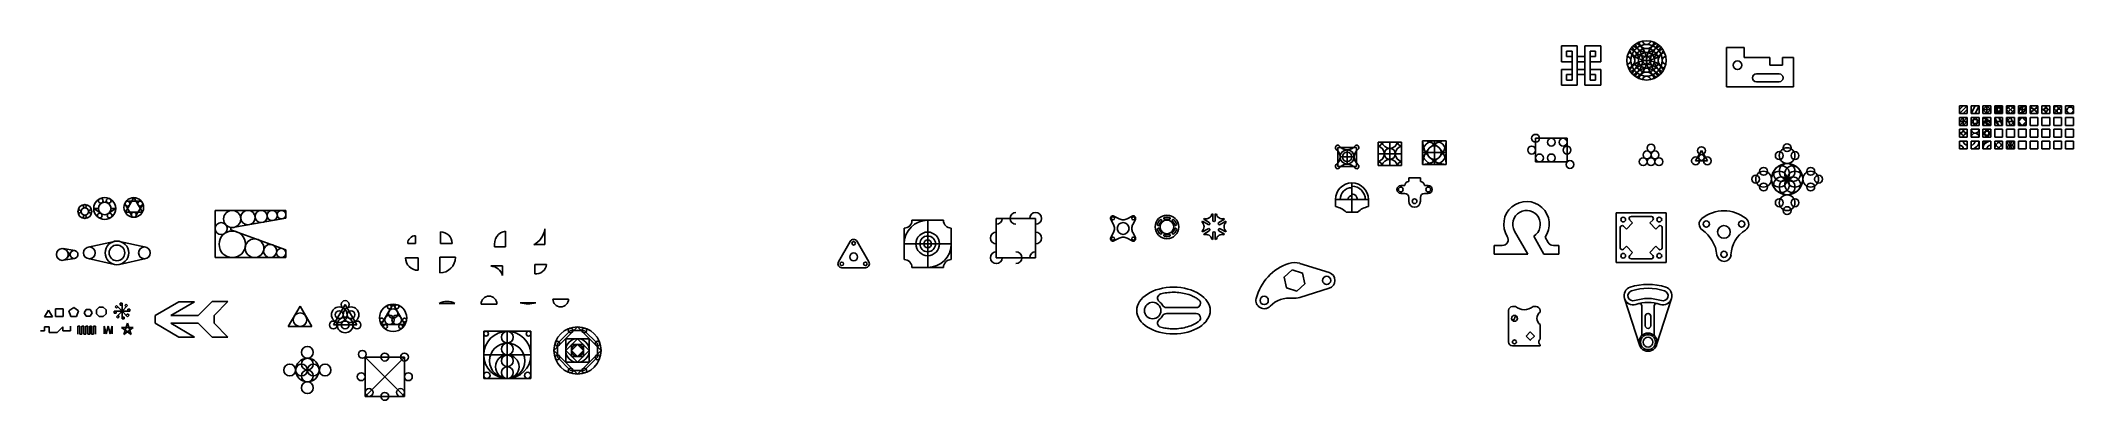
# Model space of a CAD drawing. Header units: millimetres. Extents: x 0 to 5172, y -212 to 703.
import ezdxf

# ---------------------------------------------------------------- set-up
doc = ezdxf.new("R2010")
doc.units = ezdxf.units.MM

# ---------------------------------------------------------------- blocks, each defined once
blk = doc.blocks.new('*U1')
for p, q in [((10, 2.5), (5, 2.5)), ((5, 2.5), (5, -2.5)), ((10, -2.5), (10, 2.5)), ((-10, -2.5), (10, -2.5))]:
    blk.add_line(p, q)
blk = doc.blocks.new('*U2')
at = {"color": 0, "linetype": 'ByBlock', "lineweight": -2, "transparency": 16777216}
for p, rotation in [((197.3, 12.9), 180), ((198.4, 20.7), 135), ((202, 6.5), 224.9999999999999), ((204.8, 25.4), 89.99999999999997), ((212.6, 24.2), 44.99999999999999), ((216.1, 10.1), 314.9999999999999), ((209.8, 5.4), 270)]:
    blk.add_blockref('*U1', p, dxfattribs=dict(at, rotation=rotation))
blk.add_blockref('*U1', (217.3, 17.9), dxfattribs=at)
blk = doc.blocks.new('*U3')
blk.add_circle((0, 0), 15)
blk = doc.blocks.new('*U4')
at = {"color": 0, "linetype": 'ByBlock', "lineweight": -2, "transparency": 16777216}
for p, rotation in [((678.9, -89.5), 90), ((633.9, -134.5), 180), ((678.9, -179.5), 270)]:
    blk.add_blockref('*U3', p, dxfattribs=dict(at, rotation=rotation))
blk.add_blockref('*U3', (723.9, -134.5), dxfattribs=at)
blk = doc.blocks.new('*U5')
blk.add_circle((0, 0), 4)
blk = doc.blocks.new('*U6')
at = {"color": 0, "linetype": 'ByBlock', "lineweight": -2, "transparency": 16777216}
for p, rotation in [((99, 268.8), 180), ((112.6, 282.3), 90), ((112.6, 255.2), 270)]:
    blk.add_blockref('*U5', p, dxfattribs=dict(at, rotation=rotation))
blk.add_blockref('*U5', (126.1, 268.8), dxfattribs=at)
blk = doc.blocks.new('*U7')
blk.add_circle((0, 0), 6.25)
blk = doc.blocks.new('*U8')
at = {"color": 0, "linetype": 'ByBlock', "lineweight": -2, "transparency": 16777216}
blk.add_blockref('*U7', (221, 288.6), dxfattribs=at)
for p, rotation in [((237.2, 260.5), 120), ((253.5, 288.6), 239.9999999999999)]:
    blk.add_blockref('*U7', p, dxfattribs=dict(at, rotation=rotation))
blk = doc.blocks.new('*U9')
blk.add_arc((-10, -10), 20, 0, 90)
blk = doc.blocks.new('*U10')
at = {"color": 0, "linetype": 'ByBlock', "lineweight": -2, "transparency": 16777216}
for p, rotation in [((2207.2, 236.4), 269.9999999999999), ((2307.2, 236.4), 180), ((2307.2, 136.4), 90.00000000000001)]:
    blk.add_blockref('*U9', p, dxfattribs=dict(at, rotation=rotation))
blk.add_blockref('*U9', (2207.2, 136.4), dxfattribs=at)
blk = doc.blocks.new('*U16')
for centre, radius, start, end in [((-5.8, -0.4), 2.5, 105, 285), ((0, -22.1), 25, 75, 105), ((5.8, -0.4), 2.5, 255, 75), ((0, -22.1), 20, 75, 105)]:
    blk.add_arc(centre, radius, start, end)
blk = doc.blocks.new('*U17')
at = {"color": 0, "linetype": 'ByBlock', "lineweight": -2, "transparency": 16777216}
for p, rotation in [((2846.8, 240.7), 59.99999999999999), ((2846.8, 218.6), 120), ((2866, 207.5), 180), ((2885.1, 240.7), 299.9999999999999), ((2885.1, 218.6), 240)]:
    blk.add_blockref('*U16', p, dxfattribs=dict(at, rotation=rotation))
blk.add_blockref('*U16', (2866, 251.7), dxfattribs=at)
blk = doc.blocks.new('*U18')
for p, q in [((-3, -6.7), (-3, 9.7)), ((3, -6.7), (3, 9.7))]:
    blk.add_line(p, q)
blk.add_arc((0, -6.7), 3, 180, 0)
blk = doc.blocks.new('*U19')
at = {"color": 0, "linetype": 'ByBlock', "lineweight": -2, "transparency": 16777216}
blk.add_blockref('*U18', (2985.9, 252.9), dxfattribs=at)
for p, rotation in [((2966.3, 241.5), 59.99999999999999), ((2966.3, 218.9), 120), ((2985.9, 207.5), 180), ((3005.5, 241.5), 299.9999999999999), ((3005.5, 218.9), 240)]:
    blk.add_blockref('*U18', p, dxfattribs=dict(at, rotation=rotation))
blk = doc.blocks.new('*U20')
blk.add_arc((11.4, 0), 14, 129.2652, 230.7348)
blk = doc.blocks.new('*U21')
at = {"color": 0, "linetype": 'ByBlock', "lineweight": -2, "transparency": 16777216}
for p, rotation in [((2971.9, 254.5), 120), ((2999.9, 254.5), 59.99999999999999), ((2957.8, 230.2), 180), ((2971.9, 205.9), 239.9999999999999), ((2999.9, 205.9), 299.9999999999999)]:
    blk.add_blockref('*U20', p, dxfattribs=dict(at, rotation=rotation))
blk.add_blockref('*U20', (3014, 230.2), dxfattribs=at)
blk = doc.blocks.new('*U22')
blk.add_circle((0, 0), 6)
blk = doc.blocks.new('*U23')
at = {"color": 0, "linetype": 'ByBlock', "lineweight": -2, "transparency": 16777216}
for p, rotation in [((2986, 496.9), 180), ((3078, 496.9), 89.99999999999999), ((2986, 404.9), 270)]:
    blk.add_blockref('*U22', p, dxfattribs=dict(at, rotation=rotation))
blk.add_blockref('*U22', (3078, 404.9), dxfattribs=at)
blk = doc.blocks.new('*U25')
blk.add_arc((19.2, 0), 24, 126.8699, 233.1301)
blk = doc.blocks.new('*U26')
at = {"color": 0, "linetype": 'ByBlock', "lineweight": -2, "transparency": 16777216}
for p, rotation in [((3301.6, 407.5), 180), ((3324.4, 430.3), 90), ((3324.4, 384.7), 270)]:
    blk.add_blockref('*U25', p, dxfattribs=dict(at, rotation=rotation))
blk.add_blockref('*U25', (3347.2, 407.5), dxfattribs=at)
blk = doc.blocks.new('*U27')
for centre, radius in [((-20, -5), 10), ((0, -5), 20), ((0, 15), 10), ((20, -5), 10)]:
    blk.add_circle(centre, radius)
blk = doc.blocks.new('*U28')
at = {"color": 0, "linetype": 'ByBlock', "lineweight": -2, "transparency": 16777216}
blk.add_blockref('*U27', (4444, 416), dxfattribs=at)
for p, rotation in [((4379, 351), 90), ((4509, 351), 270), ((4444, 286), 180)]:
    blk.add_blockref('*U27', p, dxfattribs=dict(at, rotation=rotation))
blk = doc.blocks.new('*U29')
blk.add_circle((0, 0), 20)
blk = doc.blocks.new('*U30')
at = {"color": 0, "linetype": 'ByBlock', "lineweight": -2, "transparency": 16777216}
for p, rotation in [((4429.8, 365.1), 45.00000000000001), ((4429.8, 336.8), 135), ((4424, 351), 90), ((4458.1, 365.1), 315), ((4458.1, 336.8), 225), ((4464, 351), 270), ((4444, 331), 180)]:
    blk.add_blockref('*U29', p, dxfattribs=dict(at, rotation=rotation))
blk.add_blockref('*U29', (4444, 371), dxfattribs=at)
blk = doc.blocks.new('*U32')
for radius, start, end in [(50, 210, 330), (40, 203.5782, 336.4218), (30, 197.4576, 342.5424), (20, 191.537, 348.463), (10, 185.7392, 354.2608)]:
    blk.add_arc((0, 25.5), radius, start, end)
blk = doc.blocks.new('*U33')
at = {"color": 0, "linetype": 'ByBlock', "lineweight": -2, "transparency": 16777216}
for p, rotation in [((4061.7, 653.2), 90), ((4110.7, 653.2), 270), ((4086.2, 628.7), 180)]:
    blk.add_blockref('*U32', p, dxfattribs=dict(at, rotation=rotation))
blk.add_blockref('*U32', (4086.2, 677.7), dxfattribs=at)
blk = doc.blocks.new('*U34')
for p, q in [((-10, 10), (-10, -10)), ((10, 10), (-10, 10)), ((10, -10), (10, 10)), ((-10, -10), (10, -10))]:
    blk.add_line(p, q)
blk = doc.blocks.new('*U35')
at = {"color": 0, "linetype": 'ByBlock', "lineweight": -2, "transparency": 16777216}
for p in [(0, 90), (0, 60), (30, 90), (30, 60), (60, 90), (60, 60), (90, 90), (90, 60), (120, 90), (120, 60), (150, 90), (150, 60), (180, 90), (180, 60), (210, 90), (210, 60), (240, 90), (240, 60), (270, 90), (270, 60), (0, 30), (0, 0), (30, 30), (30, 0), (60, 30), (60, 0), (90, 30), (90, 0), (120, 30), (120, 0), (150, 30), (150, 0), (180, 30), (180, 0), (210, 30), (210, 0), (240, 30), (240, 0), (270, 30), (270, 0)]:
    blk.add_blockref('*U34', p, dxfattribs=at)

msp = doc.modelspace()

# ---------------------------------------------------------------- linework, layer by layer
for p, q in [((3869.6, 689.8), (3909.6, 689.8)), ((3869.6, 689.8), (3869.6, 649.8)), ((3896.6, 676.8), (3882.6, 676.8)), ((3882.6, 676.8), (3882.6, 662.8)), ((3896.6, 639.8), (3896.6, 676.8)), ((3909.6, 689.8), (3909.6, 639.8)), ((3969.6, 689.8), (3929.6, 689.8)), ((3929.6, 689.8), (3929.6, 639.8)), ((3942.6, 639.8), (3942.6, 676.8)), ((3942.6, 676.8), (3956.6, 676.8)), ((3956.6, 676.8), (3956.6, 662.8)), ((3969.6, 689.8), (3969.6, 649.8)), ((4289.8, 585.8), (4289.8, 685.8)), ((4289.8, 685.8), (4334.8, 685.8)), ((4334.8, 685.8), (4334.8, 660.8)), ((3869.6, 649.8), (3896.6, 649.8)), ((3869.6, 589.8), (3869.6, 629.8)), ((3869.6, 629.8), (3896.6, 629.8)), ((3882.6, 662.8), (3896.6, 662.8)), ((3896.6, 639.8), (3896.6, 602.8)), ((3919.6, 662.8), (3909.6, 662.8)), ((3909.6, 649.8), (3919.6, 649.8)), ((3909.6, 589.8), (3909.6, 639.8)), ((3909.6, 629.8), (3919.6, 629.8)), ((3919.6, 662.8), (3929.6, 662.8)), ((3929.6, 649.8), (3919.6, 649.8)), ((3929.6, 629.8), (3919.6, 629.8)), ((3929.6, 589.8), (3929.6, 639.8)), ((3956.6, 662.8), (3942.6, 662.8)), ((3969.6, 649.8), (3942.6, 649.8)), ((3942.6, 639.8), (3942.6, 602.8)), ((3969.6, 629.8), (3942.6, 629.8)), ((3969.6, 589.8), (3969.6, 629.8)), ((4334.8, 660.8), (4399.8, 660.8)), ((4399.8, 660.8), (4399.8, 640.8)), ((4399.8, 640.8), (4431.8, 640.8)), ((4459.8, 660.8), (4431.8, 660.8)), ((4431.8, 660.8), (4431.8, 640.8)), ((4459.8, 585.8), (4459.8, 660.8)), ((3869.6, 589.8), (3909.6, 589.8)), ((3882.6, 602.8), (3882.6, 616.8)), ((3882.6, 616.8), (3896.6, 616.8)), ((3896.6, 602.8), (3882.6, 602.8)), ((3919.6, 616.8), (3909.6, 616.8)), ((3919.6, 616.8), (3929.6, 616.8)), ((3969.6, 589.8), (3929.6, 589.8)), ((3956.6, 616.8), (3942.6, 616.8)), ((3942.6, 602.8), (3956.6, 602.8)), ((3956.6, 602.8), (3956.6, 616.8)), ((4289.8, 585.8), (4459.8, 585.8)), ((4365.8, 618.8), (4423.8, 618.8)), ((4365.8, 598.8), (4423.8, 598.8)), ((4902.3, 537.8), (4882.3, 517.8)), ((4892.3, 537.8), (4882.3, 527.8)), ((4902.3, 527.8), (4892.3, 517.8)), ((4922.3, 537.8), (4912.3, 517.8)), ((4932.3, 537.8), (4922.3, 517.8)), ((4952.3, 537.8), (4942.3, 527.8)), ((4942.3, 527.8), (4962.3, 527.8)), ((4942.3, 527.8), (4952.3, 517.8)), ((4952.3, 537.8), (4952.3, 517.8)), ((4962.3, 527.8), (4952.3, 537.8)), ((4952.3, 517.8), (4962.3, 527.8)), ((4972.3, 537.8), (4992.3, 527.8)), ((4972.3, 517.8), (4982.3, 537.8)), ((4972.3, 527.8), (4992.3, 537.8)), ((4982.3, 517.8), (4972.3, 537.8)), ((4992.3, 527.8), (4972.3, 517.8)), ((4992.3, 517.8), (4972.3, 527.8)), ((4982.3, 537.8), (4992.3, 517.8)), ((4992.3, 537.8), (4982.3, 517.8)), ((5022.3, 537.8), (5002.3, 517.8)), ((5002.3, 537.8), (5022.3, 517.8)), ((5012.3, 537.8), (5002.3, 527.8)), ((5002.3, 527.8), (5012.3, 517.8)), ((5022.3, 527.8), (5012.3, 537.8)), ((5012.3, 517.8), (5022.3, 527.8)), ((5042.3, 537.8), (5032.3, 527.8)), ((5037.3, 532.8), (5032.3, 517.8)), ((5032.3, 527.8), (5052.3, 527.8)), ((5032.3, 517.8), (5047.3, 522.8)), ((5052.3, 537.8), (5037.3, 532.8)), ((5042.3, 517.8), (5042.3, 537.8)), ((5052.3, 527.8), (5042.3, 517.8)), ((5047.3, 522.8), (5052.3, 537.8)), ((5082.3, 537.8), (5062.3, 517.8)), ((5062.3, 537.8), (5082.3, 517.8)), ((5142.3, 537.8), (5122.3, 517.8)), ((4892.3, 507.8), (4882.3, 497.8)), ((4902.3, 507.8), (4882.3, 487.8)), ((4882.3, 497.8), (4902.3, 497.8)), ((4892.3, 487.8), (4892.3, 507.8)), ((4902.3, 497.8), (4892.3, 487.8)), ((4922.3, 507.8), (4912.3, 497.8)), ((4912.3, 497.8), (4922.3, 487.8)), ((4917.3, 502.8), (4927.3, 502.8)), ((4917.3, 492.8), (4917.3, 502.8)), ((4927.3, 492.8), (4917.3, 492.8)), ((4932.3, 497.8), (4922.3, 507.8)), ((4922.3, 487.8), (4932.3, 497.8)), ((4927.3, 502.8), (4927.3, 492.8)), ((4942.3, 507.8), (4962.3, 497.8)), ((4942.3, 487.8), (4952.3, 507.8)), ((4962.3, 497.8), (4942.3, 497.8)), ((4942.3, 497.8), (4962.3, 487.8)), ((4952.3, 507.8), (4952.3, 487.8)), ((4952.3, 487.8), (4962.3, 497.8)), ((4972.3, 507.8), (4982.3, 487.8)), ((4982.3, 487.8), (4972.3, 497.8)), ((4972.3, 497.8), (4992.3, 497.8)), ((4992.3, 497.8), (4982.3, 507.8)), ((4982.3, 507.8), (4992.3, 487.8)), ((5002.3, 507.8), (5012.3, 487.8)), ((5002.3, 497.8), (5012.3, 507.8)), ((5022.3, 497.8), (5002.3, 497.8)), ((5012.3, 507.8), (5022.3, 487.8)), ((5012.3, 487.8), (5022.3, 497.8)), ((5042.3, 507.8), (5032.3, 497.8)), ((5032.3, 507.8), (5037.3, 502.8)), ((5032.3, 497.8), (5042.3, 487.8)), ((5032.3, 487.8), (5037.3, 492.8)), ((5052.3, 497.8), (5042.3, 507.8)), ((5042.3, 487.8), (5052.3, 497.8)), ((5052.3, 507.8), (5047.3, 502.8)), ((5052.3, 487.8), (5047.3, 492.8)), ((3348.4, 431.5), (3300.4, 431.5)), ((3300.4, 431.5), (3300.4, 383.5)), ((3324.4, 425.5), (3324.4, 389.5)), ((3348.4, 383.5), (3348.4, 431.5)), ((3463, 445.4), (3403, 445.4)), ((3403, 445.4), (3403, 385.4)), ((3403, 415.4), (3463, 415.4)), ((3433, 445.4), (3433, 385.4)), ((3463, 385.4), (3463, 445.4)), ((3576.4, 448.5), (3516.4, 448.5)), ((3516.4, 448.5), (3516.4, 388.5)), ((3516.4, 418.5), (3576.4, 418.5)), ((3546.4, 448.5), (3546.4, 388.5)), ((3576.4, 388.5), (3576.4, 448.5)), ((3883.9, 455), (3803.9, 455)), ((3803.9, 455), (3803.9, 395)), ((3883.9, 395), (3883.9, 455)), ((4226, 423.5), (4211, 397.6)), ((4241, 397.6), (4226, 423.5)), ((3300.4, 383.5), (3348.4, 383.5)), ((3306.4, 407.5), (3342.4, 407.5)), ((3403, 385.4), (3463, 385.4)), ((3516.4, 388.5), (3576.4, 388.5)), ((3803.9, 395), (3883.9, 395)), ((4211, 397.6), (4241, 397.6)), ((3336.6, 299.3), (3336.6, 341.3)), ((3461, 334.7), (3471, 334.7)), ((3461, 314.7), (3471, 314.7)), ((3481, 344.7), (3481, 354.7)), ((3481, 354.7), (3496, 354.7)), ((3511, 354.7), (3496, 354.7)), ((3511, 344.7), (3511, 354.7)), ((3531, 334.7), (3521, 334.7)), ((3531, 314.7), (3521, 314.7)), ((147.2, 276.4), (135.2, 276.4)), ((135.2, 276.4), (154, 263.3)), ((191.2, 276.4), (172.3, 263.3)), ((179.2, 276.4), (191.2, 276.4)), ((237.2, 304.2), (215.6, 266.7)), ((231.8, 257.4), (215.6, 285.5)), ((215.6, 266.7), (258.9, 266.7)), ((221, 294.9), (253.5, 294.9)), ((258.9, 266.7), (237.2, 304.2)), ((258.9, 285.5), (242.7, 257.4)), ((624, 271.6), (444, 271.6)), ((444, 271.6), (444, 151.6)), ((624, 251.6), (624, 271.6)), ((3294.6, 299.3), (3378.6, 299.3)), ((3294.6, 299.3), (3294.6, 281.3)), ((3322.1, 267.3), (3351.1, 267.3)), ((3336.6, 299.3), (3336.6, 267.3)), ((3378.6, 299.3), (3378.6, 281.3)), ((3481, 304.7), (3481, 294.7)), ((3511, 304.7), (3511, 294.7)), ((4136.3, 265.7), (4009.3, 265.7)), ((4009.3, 265.7), (4009.3, 138.7)), ((4136.3, 138.7), (4136.3, 265.7)), ((484.2, 226.9), (484, 222.5)), ((624, 171.6), (484, 222.5)), ((624, 251.6), (484.2, 226.9)), ((954.1, 187.2), (954.1, 207.2)), ((1017.2, 187.2), (1017.2, 217.2)), ((1183.2, 179.1), (1183.2, 219.1)), ((1283, 184.4), (1283, 224.4)), ((2197.2, 226.4), (2197.2, 146.4)), ((2297.2, 246.4), (2217.2, 246.4)), ((2257.2, 246.4), (2257.2, 126.4)), ((2317.2, 146.4), (2317.2, 226.4)), ((2531.8, 251.2), (2431.8, 251.2)), ((2431.8, 251.2), (2431.8, 151.2)), ((2531.8, 151.2), (2531.8, 251.2)), ((2729.9, 235.8), (2723.1, 248.8)), ((2729.9, 215.4), (2723.1, 202.4)), ((2744.2, 250.1), (2731.2, 256.9)), ((2764.6, 250.1), (2777.7, 256.9)), ((2778.9, 235.8), (2785.7, 248.8)), ((2778.9, 215.4), (2785.7, 202.4)), ((3783.9, 160.3), (3750.5, 219)), ((4019.3, 228), (4019.3, 176.3)), ((4027.9, 231.6), (4035.3, 224.1)), ((4050.9, 239.6), (4035.3, 224.1)), ((4043.4, 247.1), (4050.9, 239.6)), ((4046.9, 255.7), (4098.7, 255.7)), ((4094.7, 239.6), (4102.2, 247.1)), ((4094.7, 239.6), (4110.3, 224.1)), ((4110.3, 224.1), (4117.8, 231.6)), ((4126.3, 228), (4126.3, 176.3)), ((86.7, 169.3), (57.6, 174.3)), ((67.4, 168), (76.8, 153.9)), ((76.8, 165.1), (67.6, 151.2)), ((187.7, 192.8), (121, 178.2)), ((200.8, 192.8), (267.5, 178.2)), ((624, 151.6), (624, 171.6)), ((934.1, 187.2), (954.1, 187.2)), ((1017.2, 187.2), (1047.2, 187.2)), ((1155.2, 179.1), (1183.2, 179.1)), ((1255, 184.4), (1283, 184.4)), ((2030, 140.8), (2060, 192.8)), ((2077.4, 192.8), (2107.4, 140.8)), ((2197.2, 186.4), (2317.2, 186.4)), ((2744.2, 201.1), (2731.2, 194.3)), ((2764.6, 201.1), (2777.7, 194.3)), ((3698.9, 160.3), (3698.9, 182.3)), ((3698.9, 182.3), (3719.2, 182.3)), ((3698.9, 160.3), (3783.9, 160.3)), ((3825.3, 160.3), (3799.1, 206.4)), ((3862.9, 160.3), (3825.3, 160.3)), ((3836.1, 189.9), (3828.5, 203.2)), ((3862.9, 182.3), (3849.1, 182.3)), ((3862.9, 160.3), (3862.9, 182.3)), ((4027.9, 172.7), (4035.3, 180.2)), ((4035.3, 180.2), (4050.9, 164.7)), ((4043.4, 157.2), (4050.9, 164.7)), ((4110.3, 180.2), (4094.7, 164.7)), ((4094.7, 164.7), (4102.2, 157.2)), ((4110.3, 180.2), (4117.8, 172.7)), ((86.7, 149.6), (57.6, 144.7)), ((187.7, 134.3), (121, 148.9)), ((200.8, 134.3), (267.5, 148.9)), ((444, 151.6), (624, 151.6)), ((928.5, 151.3), (960.5, 151.3)), ((960.5, 151.3), (960.5, 119.3)), ((1055.5, 152.5), (1015.5, 152.5)), ((1015.5, 152.5), (1015.5, 112.5)), ((1145.7, 130.2), (1175.7, 130.2)), ((1175.7, 130.2), (1175.7, 106.2)), ((1287.2, 134.3), (1257.2, 134.3)), ((1257.2, 134.3), (1257.2, 110.3)), ((2038.7, 125.8), (2098.7, 125.8)), ((2217.2, 126.4), (2297.2, 126.4)), ((2431.8, 151.2), (2531.8, 151.2)), ((3204, 136.9), (3278.7, 113.6)), ((4009.3, 138.7), (4136.3, 138.7)), ((4046.9, 148.7), (4098.7, 148.7)), ((3278.7, 73.5), (3204, 50.1)), ((20, 18.1), (10, 0.8)), ((10, 0.8), (30, 0.8)), ((30, 0.8), (20, 18.1)), ((57.7, 21.5), (37.7, 21.5)), ((37.7, 21.5), (37.7, 1.5)), ((37.7, 1.5), (57.7, 1.5)), ((57.7, 1.5), (57.7, 21.5)), ((84.2, 24.9), (72.1, 16)), ((72.1, 16), (76.7, 1.8)), ((76.7, 1.8), (91.7, 1.8)), ((96.3, 16), (84.2, 24.9)), ((91.7, 1.8), (96.3, 16)), ((116, 19.7), (111, 11.1)), ((111, 11.1), (116, 2.4)), ((126, 19.7), (116, 19.7)), ((116, 2.4), (126, 2.4)), ((131, 11.1), (126, 19.7)), ((126, 2.4), (131, 11.1)), ((149.4, 25.8), (142.3, 18.7)), ((142.3, 18.7), (142.3, 8.7)), ((142.3, 8.7), (149.4, 1.7)), ((159.4, 25.8), (149.4, 25.8)), ((149.4, 1.7), (159.4, 1.7)), ((166.5, 18.7), (159.4, 25.8)), ((159.4, 1.7), (166.5, 8.7)), ((166.5, 8.7), (166.5, 18.7)), ((291.3, 4.4), (351.9, 39.4)), ((291.3, 4.4), (291.3, -5.6)), ((391.9, 39.4), (331.3, 4.4)), ((331.3, 4.4), (401.3, 4.4)), ((351.9, 39.4), (391.9, 39.4)), ((401.3, 4.4), (436.7, 39.8)), ((436.7, 39.8), (476.7, 39.8)), ((476.7, 39.8), (441.3, 4.4)), ((441.3, 4.4), (441.3, -5.6)), ((660.1, 28.2), (630.1, -23.8)), ((690.1, -23.8), (660.1, 28.2)), ((774.9, 32.2), (744.9, -19.8)), ((804.9, -19.8), (774.9, 32.2)), ((896.9, 33), (866.9, -19)), ((926.9, -19), (896.9, 33)), ((1014.2, 34.8), (1054.2, 34.8)), ((1120.9, 33.4), (1160.9, 33.4)), ((1220.2, 36.3), (1260.2, 36.3)), ((1303.4, 46), (1343.4, 46)), ((2864.4, 24.3), (2940.4, 24.3)), ((2864.4, 9.3), (2940.4, 9.3)), ((3735.2, 17), (3735.2, -63)), ((3752.9, 27), (3745.2, 27)), ((3805.2, 27), (3797.5, 27)), ((3815.2, 13), (3815.2, 17)), ((4068.1, -70.7), (4030.1, 47.3)), ((4074, 28.8), (4074, -44.7)), ((4083, 2.4), (4083, -21.6)), ((4097, 2.4), (4097, -21.6)), ((4106, 28.8), (4106, -44.7)), ((4111.9, -70.7), (4149.9, 47.3)), ((0.1, -34.9), (10.1, -34.9)), ((10.1, -34.9), (10.1, -24.9)), ((10.1, -24.9), (22.1, -24.9)), ((22.1, -24.9), (22.1, -38.9)), ((22.1, -38.9), (42.1, -38.9)), ((42.1, -38.9), (56.3, -24.7)), ((56.3, -24.7), (56.3, -34.7)), ((56.3, -34.7), (76.3, -34.7)), ((76.3, -34.7), (76.3, -22.7)), ((94.9, -43), (94.9, -23)), ((94.9, -23), (99.9, -23)), ((99.9, -23), (99.9, -43)), ((99.9, -43), (104.9, -43)), ((104.9, -43), (104.9, -23)), ((104.9, -23), (109.9, -23)), ((109.9, -23), (109.9, -43)), ((109.9, -43), (114.9, -43)), ((114.9, -43), (114.9, -23)), ((114.9, -23), (119.9, -23)), ((119.9, -23), (119.9, -43)), ((119.9, -43), (124.9, -43)), ((124.9, -43), (124.9, -23)), ((124.9, -23), (129.9, -23)), ((129.9, -23), (129.9, -43)), ((129.9, -43), (134.9, -43)), ((134.9, -43), (134.9, -23)), ((134.9, -23), (139.9, -23)), ((139.9, -23), (139.9, -43)), ((161.7, -42.7), (161.7, -22.7)), ((161.7, -22.7), (166.9, -42)), ((166.9, -42), (172.1, -22.7)), ((172.1, -22.7), (177.3, -42)), ((177.3, -42), (182.4, -22.7)), ((182.4, -22.7), (182.4, -42.7)), ((205.8, -26.1), (235.8, -26.1)), ((230.1, -43.8), (205.8, -26.1)), ((211.5, -43.8), (220.8, -15.2)), ((235.8, -26.1), (211.5, -43.8)), ((220.8, -15.2), (230.1, -43.8)), ((291.3, -15.6), (291.3, -5.6)), ((291.3, -15.6), (351.9, -50.6)), ((391.9, -50.6), (331.3, -15.6)), ((331.3, -15.6), (401.3, -15.6)), ((351.9, -50.6), (391.9, -50.6)), ((401.3, -15.6), (436.7, -50.9)), ((436.7, -50.9), (476.7, -50.9)), ((441.3, -15.6), (441.3, -5.6)), ((476.7, -50.9), (441.3, -15.6)), ((630.1, -23.8), (690.1, -23.8)), ((744.9, -19.8), (804.9, -19.8)), ((866.9, -19), (926.9, -19)), ((1247.5, -36), (1127.5, -36)), ((1127.5, -36), (1127.5, -156)), ((1187.5, -36), (1187.5, -156)), ((1247.5, -156), (1247.5, -36)), ((1366.1, -24.7), (1306.1, -84.7)), ((1314.9, -67.4), (1348.7, -33.6)), ((1348.7, -33.6), (1383.4, -33.6)), ((1426.1, -84.7), (1366.1, -24.7)), ((1383.4, -33.6), (1417.2, -67.4)), ((3815.2, -55.9), (3815.2, -19)), ((925.8, -101.5), (825.8, -101.5)), ((825.8, -101.5), (825.8, -201.5)), ((825.8, -201.5), (925.8, -101.5)), ((825.8, -101.5), (925.8, -201.5)), ((925.8, -201.5), (925.8, -101.5)), ((1127.5, -96), (1247.5, -96)), ((1306.1, -84.7), (1366.1, -144.7)), ((1314.9, -102.1), (1314.9, -67.4)), ((1348.7, -135.9), (1314.9, -102.1)), ((1336.1, -54.7), (1396.1, -54.7)), ((1336.1, -114.7), (1336.1, -54.7)), ((1366.1, -54.7), (1336.1, -84.7)), ((1336.1, -84.7), (1366.1, -114.7)), ((1351.1, -69.7), (1381.1, -69.7)), ((1351.1, -99.7), (1351.1, -69.7)), ((1366.1, -69.7), (1351.1, -84.7)), ((1351.1, -84.7), (1366.1, -99.7)), ((1381.1, -99.7), (1351.1, -99.7)), ((1396.1, -84.7), (1366.1, -54.7)), ((1366.1, -54.7), (1366.1, -54.7)), ((1381.1, -84.7), (1366.1, -69.7)), ((1366.1, -144.7), (1426.1, -84.7)), ((1366.1, -114.7), (1396.1, -84.7)), ((1366.1, -99.7), (1381.1, -84.7)), ((1381.1, -69.7), (1381.1, -99.7)), ((1417.2, -102.1), (1383.4, -135.9)), ((1396.1, -54.7), (1396.1, -114.7)), ((1417.2, -67.4), (1417.2, -102.1)), ((3745.2, -73), (3815.2, -73)), ((3815.2, -73), (3815.2, -70.1)), ((1396.1, -114.7), (1336.1, -114.7)), ((1383.4, -135.9), (1348.7, -135.9)), ((825.8, -201.5), (925.8, -201.5)), ((1127.5, -156), (1247.5, -156))]:
    msp.add_line(p, q)
for points in [[(3184.6, 120.6), (3164, 102.1), (3169.8, 75), (3196.1, 66.4), (3216.7, 84.9), (3211, 112.1)], [(3779.6, -48), (3790.2, -58.6), (3800.8, -48), (3790.2, -37.4)]]:
    msp.add_lwpolyline(points, close=True)
for centre, radius in [((4086.2, 653.2), 50), ((4086.2, 653.2), 40), ((4086.2, 653.2), 30), ((4086.2, 653.2), 20), ((4086.2, 653.2), 10), ((4317.8, 640.8), 11), ((5066.4, 527.8), 4.14), ((5078.1, 527.8), 4.14), ((5102.3, 527.8), 4.14), ((5128.7, 531.3), 5), ((5135.8, 524.2), 5), ((5164, 526.1), 8.28), ((3324.4, 407.5), 18), ((3324.4, 407.5), 12), ((3433, 415.4), 14), ((3546.4, 418.5), 30), ((3546.4, 418.5), 17.6), ((3793.9, 425), 10), ((3803.9, 455), 10), ((3813.9, 405), 10), ((3843.9, 445), 10), ((3843.9, 405), 10), ((3873.9, 445), 10), ((3883.9, 425), 10), ((4087.7, 412.7), 10), ((4097.7, 430), 10), ((4107.7, 412.7), 10), ((4226, 423.5), 10), ((3891.4, 388.3), 10), ((4077.7, 395.4), 10), ((4097.7, 395.4), 10), ((4117.7, 395.4), 10), ((4211, 397.6), 10), ((4226, 406.2), 7.32), ((4241, 397.6), 10), ((4444, 351), 40), ((3461, 324.7), 6), ((3531, 324.7), 6), ((112.6, 268.8), 17.5), ((112.6, 268.8), 9.53), ((163.2, 276.4), 28), ((150.6, 258.4), 6), ((153.2, 296), 6), ((163.2, 276.4), 16), ((173.2, 296), 6), ((175.7, 258.4), 6), ((237.2, 279.2), 25), ((487.4, 249.7), 21.9), ((527.5, 253.2), 18.4), ((561.1, 256.2), 15.4), ((589.4, 258.6), 13), ((613.1, 260.7), 10.9), ((2866, 229.6), 30), ((3496, 294.7), 6), ((459.4, 225.2), 15.3), ((487.8, 185.3), 33.7), ((2257.2, 186.4), 30), ((2728.4, 251.6), 4), ((2754.4, 225.6), 15), ((2780.4, 251.6), 4), ((2866, 229.6), 17.5), ((4238.2, 236.8), 8), ((4283.2, 216.8), 16), ((4328.2, 236.8), 8), ((55.1, 159.5), 15), ((85.1, 159.5), 10), ((124.2, 163.5), 15), ((194.2, 163.5), 30), ((194.2, 163.5), 20), ((264.2, 163.5), 15), ((544.4, 175.3), 23.7), ((584.2, 168.3), 16.7), ((612.3, 163.3), 11.8), ((2068.7, 153.3), 10), ((2068.7, 187.8), 4.5), ((2257.2, 186.4), 20), ((2257.2, 186.4), 10), ((2728.4, 199.6), 4), ((2780.4, 199.6), 4), ((4283.2, 159.8), 8), ((2038.7, 135.8), 4.5), ((2098.7, 135.8), 4.5), ((3272.4, 93.5), 10.5), ((3113.4, 42.5), 10.5), ((660.1, -6.5), 17.3), ((759.9, 6.2), 20), ((759.9, 6.2), 10), ((774.9, -19.8), 20), ((774.9, 32.2), 10), ((789.9, 6.2), 20), ((789.9, 6.2), 10), ((896.9, -1.7), 34.6), ((887.7, -7), 12), ((887.3, 26.4), 5), ((896.9, 9), 12), ((906.1, -7), 12), ((906.5, 26.4), 5), ((2829.5, 16.8), 21), ((3750.2, -3), 7.5), ((744.9, -19.8), 10), ((774.9, -19.8), 10), ((804.9, -19.8), 10), ((867.8, -7.4), 5), ((877.4, -24), 5), ((916.4, -24), 5), ((926, -7.4), 5), ((1187.5, -96), 60), ((1133.5, -42), 6), ((1187.5, -51), 15), ((1241.5, -42), 6), ((1366.1, -84.7), 60), ((1348.7, -33.6), 6), ((1383.4, -33.6), 6), ((4090, -63.6), 23), ((4090, -63.6), 19), ((4090, -63.6), 12.5), ((818.7, -94.5), 10), ((875.8, -101.5), 10), ((925.8, -101.5), 10), ((1187.5, -111), 45), ((1187.5, -126), 30), ((1187.5, -81), 15), ((1187.5, -111), 15), ((1314.9, -67.4), 6), ((1314.9, -102.1), 6), ((1366.1, -84.7), 30), ((1366.1, -84.7), 15), ((1417.2, -67.4), 6), ((1417.2, -102.1), 6), ((3750.2, -63), 5), ((678.9, -134.5), 30), ((663.9, -134.5), 15), ((678.9, -119.5), 15), ((678.9, -149.5), 15), ((693.9, -134.5), 15), ((693.9, -134.5), 15), ((815.8, -151.5), 10), ((935.8, -151.5), 10), ((1135.5, -148), 8), ((1187.5, -141), 15), ((1239.5, -148), 8), ((1348.7, -135.9), 6), ((1383.4, -135.9), 6), ((835.8, -191.5), 10), ((875.8, -201.5), 10), ((915.8, -191.5), 10)]:
    msp.add_circle(centre, radius)
for centre, radius, start, end in [((4365.8, 608.8), 10, 90, 270), ((4423.8, 608.8), 10, 270, 90), ((5092.3, 537.8), 10, 270, 0), ((5092.3, 517.8), 10, 0, 90), ((5112.3, 537.8), 10, 180, 270), ((5112.3, 517.8), 10, 90, 180), ((5132.3, 527.8), 10, 90, 180), ((5132.3, 527.8), 10, 270, 0), ((5172.3, 517.8), 20, 90, 180), ((4882.3, 477.8), 10, 270, 0), ((4882.3, 477.8), 10, 270, 0), ((4882.3, 457.8), 10, 0, 90), ((4902.3, 477.8), 10, 180, 270), ((4902.3, 457.8), 10, 90, 180), ((4922.3, 477.8), 10, 180, 0), ((4922.3, 457.8), 10, 0, 180), ((4952.3, 460.3), 12.5, 36.8699, 143.1301), ((4952.3, 475.3), 12.5, 216.8699, 323.1301), ((4959.8, 467.8), 12.5, 126.8699, 233.1301), ((4944.8, 467.8), 12.5, 306.8699, 53.1301), ((3300.4, 431.5), 6, 36.8699, 233.1301), ((3348.4, 431.5), 6, 306.8699, 143.1301), ((3403, 445.4), 10, 270, 0), ((3398.5, 415.4), 20.5, 282.6804, 77.3196), ((3433, 449.9), 20.5, 192.6804, 347.3196), ((3467.5, 415.4), 20.5, 102.6804, 257.3196), ((3463, 445.4), 10, 180, 270), ((3516.4, 388.5), 60, 0, 90), ((3516.4, 448.5), 60, 270, 0), ((3576.4, 388.5), 60, 90, 180), ((3576.4, 448.5), 60, 180, 270), ((4882.3, 427.8), 10, 0, 90), ((4902.3, 447.8), 10, 180, 270), ((4912.3, 447.8), 10, 270, 0), ((4912.3, 447.8), 20, 270, 0), ((4962.3, 427.8), 20, 90, 180), ((4962.3, 427.8), 22.4, 116.5651, 153.4349), ((4962.3, 427.8), 10, 90, 180), ((4992.3, 427.8), 20, 90, 180), ((4972.3, 447.8), 20, 270, 0), ((4972.3, 427.8), 20, 0, 90), ((4992.3, 447.8), 20, 180, 270), ((5002.3, 437.8), 10, 270, 90), ((5012.3, 447.8), 10, 180, 0), ((5012.3, 427.8), 10, 0, 180), ((5022.3, 437.8), 10, 90, 270), ((3300.4, 383.5), 6, 126.8699, 323.1301), ((3348.4, 383.5), 6, 216.8699, 53.1301), ((3403, 385.4), 10, 0, 90), ((3433, 380.9), 20.5, 12.6804, 167.3196), ((3463, 385.4), 10, 90, 180), ((3336.6, 299.3), 42, 0, 180), ((3336.6, 299.3), 30, 90, 180), ((3336.6, 299.3), 34, 0, 90), ((3336.6, 299.3), 14, 0, 90), ((3461, 324.7), 10, 90, 270), ((3481, 334.7), 10, 90, 180), ((3471, 304.7), 10, 0, 90), ((3511, 334.7), 10, 0, 90), ((3521, 304.7), 10, 90, 180), ((3531, 324.7), 10, 270, 90), ((2481.8, 251.2), 15, 90, 270), ((2531.8, 251.2), 15, 270, 180), ((2985.9, 230.2), 32.5, 95.2964, 100.5179), ((2985.9, 230.2), 32.5, 79.4821, 84.7036), ((3282, 222.7), 60, 48.1185, 77.9211), ((3336.6, 299.3), 10, 90, 180), ((3391.1, 222.7), 60, 102.0789, 131.8815), ((3496, 294.7), 15, 180, 0), ((3780.9, 236.3), 58, 325.1917, 212.2928), ((3780.9, 236.3), 35, 301.2957, 209.6584), ((4283.2, 180.6), 90, 51.3178, 128.6822), ((954.1, 187.2), 20, 90, 180), ((1017.2, 187.2), 30, 0, 90), ((1189.1, 185.1), 34.5, 99.9659, 190.0501), ((1229.6, 232), 54, 298.1298, 351.8861), ((2257.2, 186.4), 60, 90, 180), ((2431.8, 201.2), 15, 90, 270), ((2431.8, 251.2), 15, 270, 0), ((2531.8, 201.2), 15, 270, 90), ((2728.4, 251.6), 6, 62.3897, 207.6103), ((2710.4, 225.6), 22, 0, 27.6103), ((2710.4, 225.6), 22, 332.3897, 0), ((2754.4, 269.6), 22, 242.3897, 270), ((2754.4, 269.6), 22, 270, 297.6103), ((2798.4, 225.6), 22, 152.3897, 180), ((2798.4, 225.6), 22, 180, 207.6103), ((2780.4, 251.6), 6, 332.3897, 117.6103), ((2985.9, 230.2), 32.5, 155.2964, 160.5179), ((2985.9, 230.2), 32.5, 199.4821, 204.7036), ((2985.9, 230.2), 32.5, 139.4821, 144.7036), ((2985.9, 230.2), 32.5, 215.2964, 220.5179), ((2985.9, 230.2), 32.5, 35.2964, 40.5179), ((2985.9, 230.2), 32.5, 319.4821, 324.7036), ((2985.9, 230.2), 32.5, 19.4821, 24.7036), ((2985.9, 230.2), 32.5, 335.2964, 340.5179), ((4024.3, 228), 5, 45, 180), ((4046.9, 250.7), 5, 90, 225), ((4098.7, 250.7), 5, 315, 90), ((4121.3, 228), 5, 0, 135), ((4238.2, 236.8), 18, 128.6822, 234.6895), ((4175.8, 148.7), 90, 5.9159, 54.6895), ((4381, 154.3), 80, 122.6307, 176.764), ((4328.2, 236.8), 18, 302.6307, 51.3178), ((2068.7, 187.8), 10, 30, 150), ((2257.2, 186.4), 60, 270, 0), ((2431.8, 151.2), 15, 90, 0), ((2481.8, 151.2), 15, 270, 90), ((2531.8, 151.2), 15, 90, 180), ((2728.4, 199.6), 6, 152.3897, 297.6103), ((2754.4, 181.6), 22, 90, 117.6103), ((2754.4, 181.6), 22, 62.3897, 90), ((2780.4, 199.6), 6, 242.3897, 27.6103), ((2985.9, 230.2), 32.5, 259.4821, 264.7036), ((2985.9, 230.2), 32.5, 275.2964, 280.5179), ((3719.2, 197.3), 15, 270, 32.2928), ((3849.1, 197.3), 15, 209.6584, 270), ((4024.3, 176.3), 5, 180, 315), ((4046.9, 153.7), 5, 135, 270), ((4098.7, 153.7), 5, 270, 45), ((4121.3, 176.3), 5, 225, 0), ((4283.2, 159.8), 18, 185.9159, 356.764), ((960.5, 151.3), 32, 180, 270), ((1015.5, 152.5), 40, 270, 0), ((1141.6, 94.4), 36, 19.0916, 83.5888), ((1260.4, 137.1), 27, 263.3061, 354.0135), ((2038.7, 135.8), 10, 150, 270), ((2098.7, 135.8), 10, 270, 30), ((3216, 16.2), 127, 108.3608, 165.6057), ((3190.4, 93.5), 45.5, 72.6156, 108.3608), ((3272.4, 93.5), 21, 287.3844, 72.6156), ((1140.9, 33.4), 20, 0, 180), ((2853, 48.6), 11, 104.7088, 233.5946), ((4052, 54.4), 23, 107.8503, 287.8503), ((4052, 54.4), 13, 107.8503, 287.8503), ((4090, -63.6), 147, 72.1497, 107.8503), ((4090, -63.6), 137, 72.1497, 107.8503), ((4128, 54.4), 23, 252.1497, 72.1497), ((4128, 54.4), 13, 252.1497, 72.1497), ((1034.2, 0.2), 40, 60, 120), ((1240.2, 110.7), 77, 254.9453, 285.0547), ((1323.4, 46), 20, 180, 0), ((2829.5, 16.8), 28.5, 27.9275, 53.5946), ((2829.5, 16.8), 28.5, 306.4045, 332.0725), ((2864.4, 35.3), 11, 207.9275, 270), ((2864.4, -1.7), 11, 90, 152.0725), ((2940.4, 35.3), 11, 270, 51.7026), ((2940.4, -1.7), 11, 308.2989, 90), ((3113.4, 42.5), 21, 165.6057, 315.4341), ((3178.2, -21.3), 70, 83.9528, 135.4341), ((3190.4, 93.5), 45.5, 263.9528, 287.3844), ((3745.2, 17), 10, 90, 180), ((3753.9, -3), 3.75, 360, 180), ((3775.2, 54), 35, 230.4823, 309.5177), ((3805.2, 17), 10, 0, 90), ((3827.2, -3), 20, 126.8699, 233.1301), ((4090, -63.6), 111, 72.1497, 107.8503), ((4090, -63.6), 101, 72.1497, 107.8503), ((4068, 28.8), 6, 360, 103.3947), ((4090, 2.4), 7, 0, 180), ((4112, 28.8), 6, 76.6053, 180), ((2853, -15), 11, 126.4045, 255.2928), ((3746.4, -3), 3.75, 180, 0), ((4068, -44.7), 6, 319.3428, 360), ((4090, -21.6), 7, 180, 0), ((4112, -44.7), 6, 180, 220.6572), ((3745.2, -63), 10, 180, 270), ((3822.2, -63), 10, 134.427, 225.573)]:
    msp.add_arc(centre, radius, start, end)
msp.add_ellipse((2882.5, 16.8), major_axis=(93.5, 0), ratio=0.636364)
for points, knots in [([(2947.3, 44), (2946.2, 44.8), (2945.2, 45.6), (2941.4, 48.2), (2938.5, 49.9), (2932.3, 53.1), (2929, 54.6), (2920.5, 57.8), (2915.1, 59.3), (2903.9, 61.7), (2898.1, 62.5), (2886.3, 63.4), (2880.3, 63.4), (2868.5, 62.7), (2862.6, 62), (2854.7, 60.4), (2852.4, 59.8), (2850.2, 59.3)], [6.961509, 6.961509, 6.961509, 6.961509, 7.024672, 7.024672, 7.172969, 7.172969, 7.321266, 7.321266, 7.530704, 7.530704, 7.740141, 7.740141, 7.949578, 7.949578, 8.159015, 8.159015, 8.245171, 8.245171, 8.245171, 8.245171]), ([(2850.2, -25.6), (2850.3, -25.6), (2850.4, -25.7), (2854.9, -26.8), (2859.4, -27.7), (2868.5, -29), (2873.2, -29.4), (2884.1, -29.8), (2890.3, -29.6), (2902.6, -28.3), (2908.6, -27.2), (2919.9, -24.3), (2925.3, -22.5), (2935.2, -18.1), (2939.7, -15.7), (2944.9, -12.1), (2946.1, -11.2), (2947.3, -10.3)], [4.3212, 4.3212, 4.3212, 4.3212, 4.326488, 4.326488, 4.492156, 4.492156, 4.657824, 4.657824, 4.876733, 4.876733, 5.095643, 5.095643, 5.314552, 5.314552, 5.533462, 5.533462, 5.604865, 5.604865, 5.604865, 5.604865])]:
    msp.add_open_spline(points, degree=3, knots=knots)

# ---------------------------------------------------------------- block references
for name, p in [('*U33', (0, 0)), ('*U35', (4892.3, 437.8)), ('*U26', (0, 0)), ('*U28', (0, 0)), ('*U30', (0, 0)), ('*U6', (0, 0)), ('*U8', (0, 0)), ('*U21', (0, 0)), ('*U19', (0, 0)), ('*U10', (0, 0)), ('*U17', (0, 0)), ('*U23', (1040.8, -248.7)), ('*U2', (0, 0)), ('*U4', (0, 0))]:
    msp.add_blockref(name, p)

doc.saveas('drawing.dxf')
